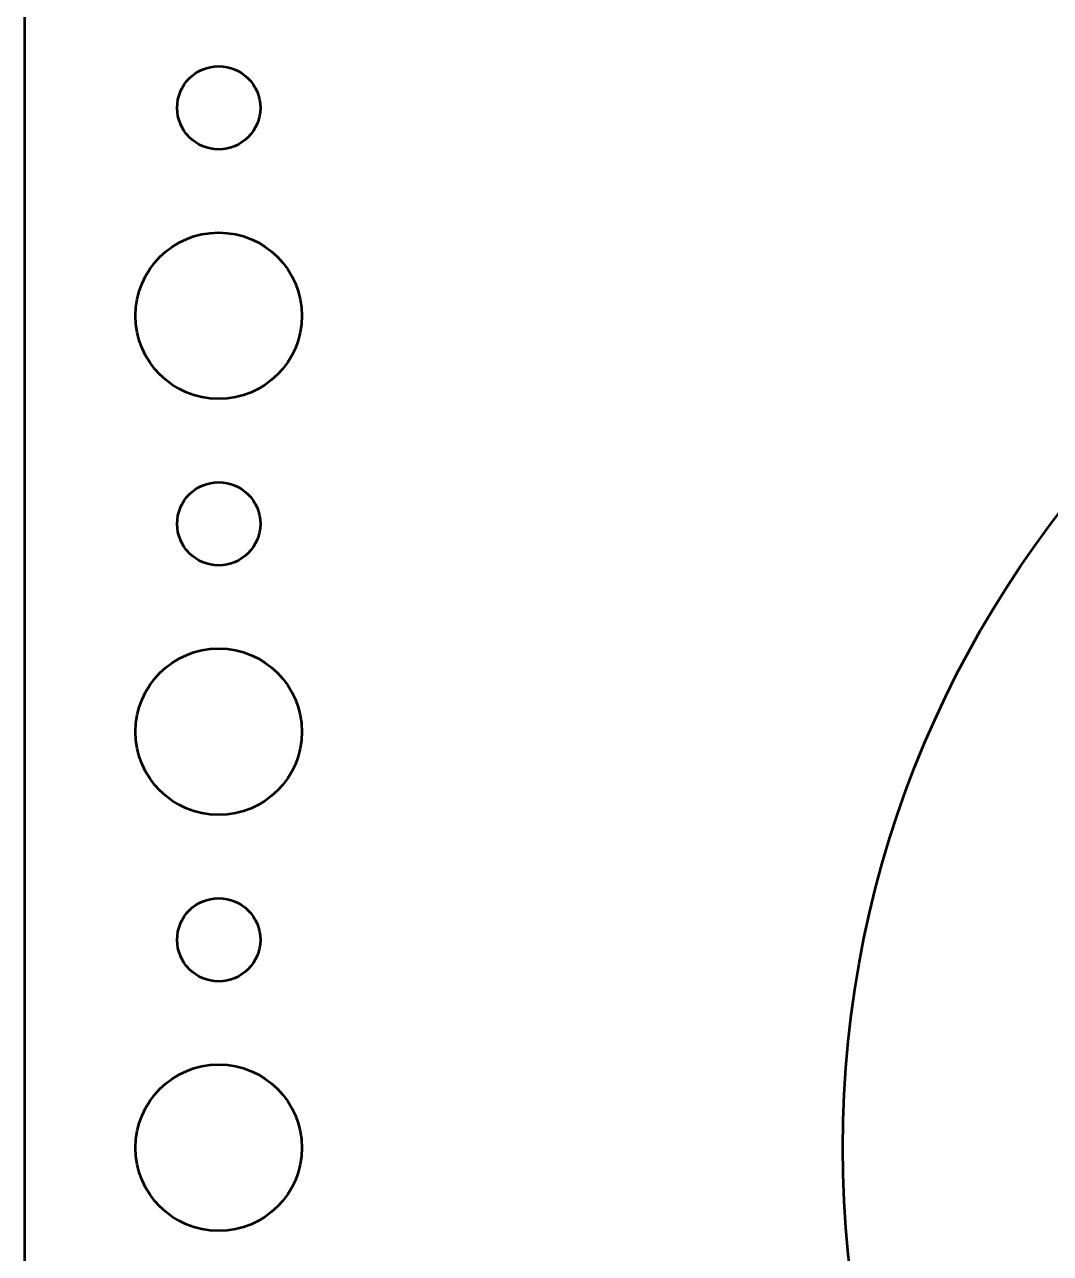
# Model space of a CAD drawing. Header units: centimetres. Extents: x -20.9 to 20.9, y -14.9 to 14.9.
# Drawn here: x -20.95 to -17.252, y -4.131 to 0.3 of the extents above; entities that cross this region are included whole.
import ezdxf

# ---------------------------------------------------------------- set-up
doc = ezdxf.new("R2010")
doc.units = ezdxf.units.CM
doc.header["$MEASUREMENT"] = 0
doc.layers.add('Layer 1', color=7, linetype='Continuous')

msp = doc.modelspace()

# ---------------------------------------------------------------- linework, layer by layer
at = {"layer": 'Layer 1', "color": 4, "lineweight": 53}
msp.add_ellipse((-14.25, -3.75), major_axis=(0, 3.75), ratio=1, dxfattribs=at)
at = {"layer": 'Layer 1', "lineweight": 53}
msp.add_ellipse((-20.25001, -0.75001), major_axis=(0, 0.30001), ratio=1, dxfattribs=at)
for points, knots in [([(-20.95, -14.45), (-20.95, -14.45), (-20.95, 14.45), (-20.95, 14.45), (-20.95, 14.45), (-20.95, 14.72614), (-20.72614, 14.95), (-20.45, 14.95), (-20.45, 14.95), (-20.45, 14.95), (-0.55, 14.95), (-0.55, 14.95), (-0.55, 14.95), (-0.27386, 14.95), (-0.05, 14.72614), (-0.05, 14.45), (-0.05, 14.45), (-0.05, 14.45), (-0.05, -14.45), (-0.05, -14.45), (-0.05, -14.45), (-0.05, -14.72614), (-0.27386, -14.95), (-0.55, -14.95), (-0.55, -14.95), (-0.55, -14.95), (-20.45, -14.95), (-20.45, -14.95), (-20.45, -14.95), (-20.72614, -14.95), (-20.95, -14.72614), (-20.95, -14.45)], [0, 0, 0, 0, 0.1111111, 0.1111111, 0.1111111, 0.1111111, 0.2222222, 0.2222222, 0.2222222, 0.2222222, 0.3333333, 0.3333333, 0.3333333, 0.3333333, 0.4444444, 0.4444444, 0.4444444, 0.4444444, 0.5555556, 0.5555556, 0.5555556, 0.5555556, 0.6666667, 0.6666667, 0.6666667, 0.6666667, 0.7777778, 0.7777778, 0.7777778, 0.7777778, 1, 1, 1, 1]), ([(-20.1, 0), (-20.1, 0.08284), (-20.16716, 0.15), (-20.25, 0.15), (-20.25, 0.15), (-20.33284, 0.15), (-20.4, 0.08284), (-20.4, 0), (-20.4, 0), (-20.4, -0.08284), (-20.33284, -0.15), (-20.25, -0.15), (-20.25, -0.15), (-20.16716, -0.15), (-20.1, -0.08284), (-20.1, 0)], [0, 0, 0, 0, 0.2, 0.2, 0.2, 0.2, 0.4, 0.4, 0.4, 0.4, 0.6, 0.6, 0.6, 0.6, 1, 1, 1, 1]), ([(-20.1, -1.5), (-20.1, -1.41716), (-20.16716, -1.35), (-20.25, -1.35), (-20.25, -1.35), (-20.33284, -1.35), (-20.4, -1.41716), (-20.4, -1.5), (-20.4, -1.5), (-20.4, -1.58284), (-20.33284, -1.65), (-20.25, -1.65), (-20.25, -1.65), (-20.16716, -1.65), (-20.1, -1.58284), (-20.1, -1.5)], [0, 0, 0, 0, 0.2, 0.2, 0.2, 0.2, 0.4, 0.4, 0.4, 0.4, 0.6, 0.6, 0.6, 0.6, 1, 1, 1, 1]), ([(-19.95, -2.25), (-19.95, -2.08431), (-20.08431, -1.95), (-20.25, -1.95), (-20.25, -1.95), (-20.41569, -1.95), (-20.55, -2.08431), (-20.55, -2.25), (-20.55, -2.25), (-20.55, -2.41569), (-20.41569, -2.55), (-20.25, -2.55), (-20.25, -2.55), (-20.08431, -2.55), (-19.95, -2.41569), (-19.95, -2.25)], [0, 0, 0, 0, 0.2, 0.2, 0.2, 0.2, 0.4, 0.4, 0.4, 0.4, 0.6, 0.6, 0.6, 0.6, 1, 1, 1, 1]), ([(-20.1, -3), (-20.1, -2.91716), (-20.16716, -2.85), (-20.25, -2.85), (-20.25, -2.85), (-20.33284, -2.85), (-20.4, -2.91716), (-20.4, -3), (-20.4, -3), (-20.4, -3.08284), (-20.33284, -3.15), (-20.25, -3.15), (-20.25, -3.15), (-20.16716, -3.15), (-20.1, -3.08284), (-20.1, -3)], [0, 0, 0, 0, 0.2, 0.2, 0.2, 0.2, 0.4, 0.4, 0.4, 0.4, 0.6, 0.6, 0.6, 0.6, 1, 1, 1, 1]), ([(-19.95, -3.75), (-19.95, -3.58431), (-20.08431, -3.45), (-20.25, -3.45), (-20.25, -3.45), (-20.41569, -3.45), (-20.55, -3.58431), (-20.55, -3.75), (-20.55, -3.75), (-20.55, -3.91569), (-20.41569, -4.05), (-20.25, -4.05), (-20.25, -4.05), (-20.08431, -4.05), (-19.95, -3.91569), (-19.95, -3.75)], [0, 0, 0, 0, 0.2, 0.2, 0.2, 0.2, 0.4, 0.4, 0.4, 0.4, 0.6, 0.6, 0.6, 0.6, 1, 1, 1, 1])]:
    msp.add_open_spline(points, degree=3, knots=knots, dxfattribs=at)

doc.saveas('drawing.dxf')
